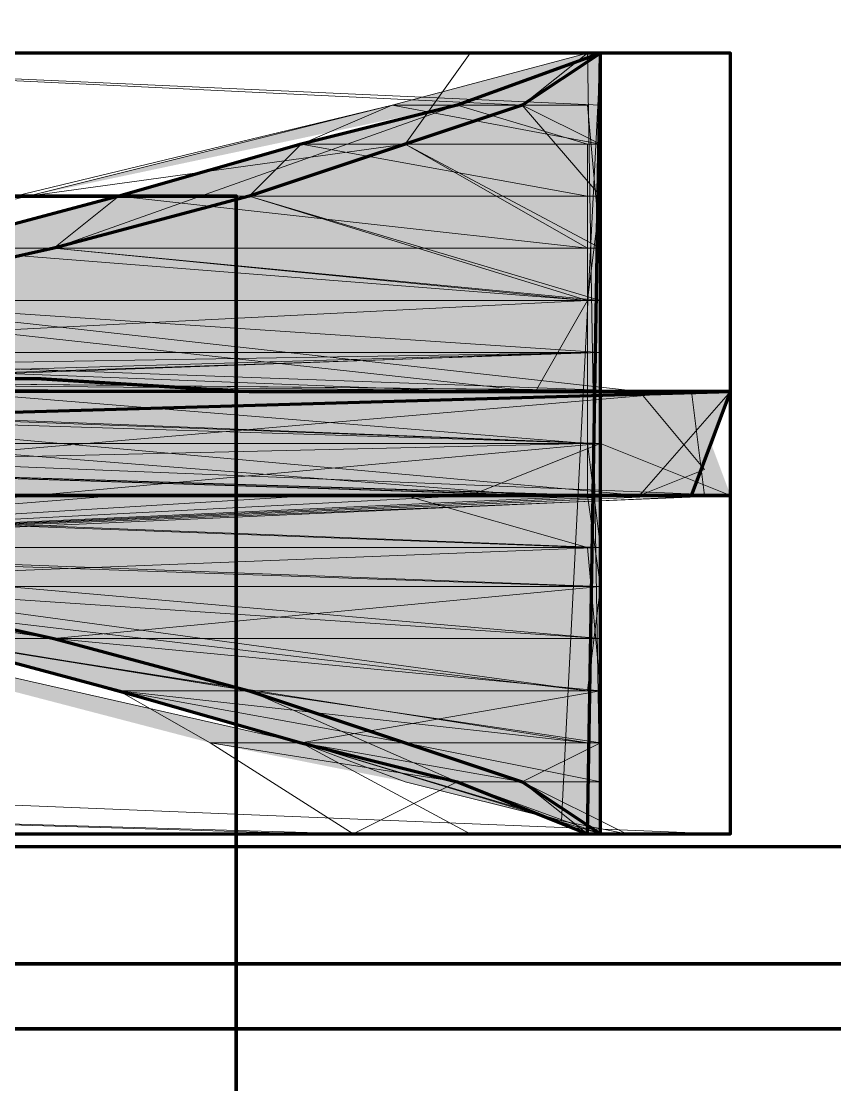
# Model space of a CAD drawing. Extents: x 0 to 1153, y 0 to 816.
# Drawn here: x 639.239 to 639.9, y 393.676 to 394.541 of the extents above; entities that cross this region are included whole.
import ezdxf

# ---------------------------------------------------------------- set-up
doc = ezdxf.new("R2010")
doc.units = 0
doc.header["$MEASUREMENT"] = 0
doc.layers.add('Hatch', color=7, linetype='Continuous')

msp = doc.modelspace()

# ---------------------------------------------------------------- hatches: boundary and pattern name
at = {"layer": 'Hatch', "linetype": 'Continuous', "lineweight": 0}
for points in [[(639.70958, 394.51489), (639.699, 394.51489), (639.54025, 394.47256), (639.64604, 394.47256)], [(639.699, 394.51489), (639.699, 394.47256), (639.59317, 394.47256)], [(639.70958, 394.51489), (639.70958, 394.47256), (639.64604, 394.47256)], [(639.699, 394.51489), (639.70958, 394.51489), (639.70958, 393.87994)], [(639.699, 394.47256), (639.59317, 394.47256), (639.46612, 394.44081), (639.699, 394.44081)], [(639.70958, 394.47256), (639.64604, 394.47256), (639.55079, 394.44081), (639.70958, 394.44081)], [(639.699, 394.44081), (639.46612, 394.44081), (639.318, 394.39848), (639.699, 394.39848)], [(639.70958, 394.44081), (639.55079, 394.44081), (639.42379, 394.39848), (639.70958, 394.39848)], [(639.699, 394.39848), (639.318, 394.39848), (639.15921, 394.35614), (639.699, 394.35614)], [(639.70958, 394.39848), (639.42379, 394.39848), (639.26508, 394.35614), (639.70958, 394.35614)], [(639.699, 394.35614), (639.15921, 394.35614), (638.97929, 394.31381), (639.699, 394.31381)], [(639.26508, 394.35614), (639.15921, 394.35614), (638.97929, 394.31381), (639.08517, 394.31381)], [(639.70958, 394.35614), (639.26508, 394.35614), (639.07454, 394.31381), (639.70958, 394.31381)], [(639.699, 394.31381), (638.97929, 394.31381), (638.78883, 394.27148), (639.699, 394.27148)], [(639.70958, 394.31381), (639.07454, 394.31381), (638.86292, 394.27148), (639.70958, 394.27148)], [(639.699, 394.27148), (638.78883, 394.27148), (638.57717, 394.23977), (639.699, 394.23977)], [(639.70958, 394.27148), (638.86292, 394.27148), (638.6195, 394.23977), (639.70958, 394.23977)], [(639.78362, 394.23977), (638.34433, 394.23977), (636.92617, 394.1551), (638.83117, 394.1551)], [(639.78362, 394.23977), (637.71992, 394.23977), (638.40779, 394.1551), (639.81537, 394.1551)], [(639.70958, 394.23977), (638.6195, 394.23977), (638.34433, 394.19744), (639.70958, 394.19744)], [(639.699, 394.23977), (638.57717, 394.23977), (638.34433, 394.19744), (639.699, 394.19744)], [(639.70958, 394.19744), (638.34433, 394.19744), (638.6195, 394.1551), (639.70958, 394.1551)], [(639.699, 394.19744), (638.34433, 394.19744), (638.57717, 394.1551), (639.699, 394.1551)], [(639.699, 394.1551), (638.57717, 394.1551), (638.78883, 394.11277), (639.699, 394.11277)], [(639.70958, 394.1551), (638.6195, 394.1551), (638.86292, 394.11277), (639.70958, 394.11277)], [(639.699, 394.11277), (638.78883, 394.11277), (638.97929, 394.08098), (639.699, 394.08098)], [(639.70958, 394.11277), (638.86292, 394.11277), (639.07454, 394.08098), (639.70958, 394.08098)], [(639.699, 394.08098), (638.97929, 394.08098), (639.15921, 394.03864), (639.699, 394.03864)], [(639.70958, 394.08098), (639.07454, 394.08098), (639.26508, 394.03864), (639.70958, 394.03864)], [(639.26508, 394.03864), (639.15921, 394.03864), (639.318, 393.99631), (639.42379, 393.99631)], [(639.699, 394.03864), (639.15921, 394.03864), (639.318, 393.99631), (639.699, 393.99631)], [(639.70958, 394.03864), (639.26508, 394.03864), (639.42379, 393.99631), (639.70958, 393.99631)], [(639.699, 393.99631), (639.318, 393.99631), (639.46612, 393.95398), (639.699, 393.95398)], [(639.70958, 393.99631), (639.42379, 393.99631), (639.55079, 393.95398), (639.70958, 393.95398)], [(639.46612, 393.95398), (639.59317, 393.92223), (639.699, 393.87994), (639.699, 393.92223)], [(639.46612, 393.95398), (639.699, 393.95398), (639.699, 393.92223)], [(639.55079, 393.95398), (639.64604, 393.92223), (639.70958, 393.87994), (639.70958, 393.92223)], [(639.55079, 393.95398), (639.70958, 393.95398), (639.70958, 393.92223)]]:
    msp.add_hatch(color=3, dxfattribs=at).paths.add_polyline_path(points, flags=0)
h = msp.add_hatch(color=3, dxfattribs=at)
h.paths.add_polyline_path([(639.70958, 393.87994), (639.699, 393.87994)], flags=0)
h.paths.add_polyline_path([(639.699, 393.87994), (639.699, 394.51489), (639.70958, 393.87994)], is_closed=False, flags=0)
h = msp.add_hatch(color=3, dxfattribs=at)
h.paths.add_polyline_path([(639.59317, 394.47256), (639.54025, 394.47256), (639.24387, 394.39848)], flags=0)
h.paths.add_polyline_path([(639.54025, 394.47256), (639.24387, 394.39848)], flags=0)
h = msp.add_hatch(color=3, dxfattribs=at)
h.paths.add_polyline_path([(639.64604, 394.47256), (639.59317, 394.47256), (639.55079, 394.44081)], flags=0)
h.paths.add_polyline_path([(639.59317, 394.47256), (639.55079, 394.44081), (639.46612, 394.44081)], flags=0)
h.paths.add_polyline_path([(639.55079, 394.44081), (639.46612, 394.44081)], flags=0)
h.paths.add_polyline_path([(639.46612, 394.44081), (639.55079, 394.44081)], flags=0)
h = msp.add_hatch(color=3, dxfattribs=at)
h.paths.add_polyline_path([(639.55079, 394.44081), (639.46612, 394.44081), (639.42379, 394.39848)], flags=0)
h.paths.add_polyline_path([(639.46612, 394.44081), (639.42379, 394.39848), (639.318, 394.39848)], flags=0)
h.paths.add_polyline_path([(639.42379, 394.39848), (639.318, 394.39848)], flags=0)
h.paths.add_polyline_path([(639.318, 394.39848), (639.42379, 394.39848)], flags=0)
h = msp.add_hatch(color=3, dxfattribs=at)
h.paths.add_polyline_path([(639.42379, 394.39848), (639.318, 394.39848), (639.26508, 394.35614)], flags=0)
h.paths.add_polyline_path([(639.318, 394.39848), (639.26508, 394.35614), (639.15921, 394.35614)], flags=0)
h.paths.add_polyline_path([(639.26508, 394.35614), (639.15921, 394.35614)], flags=0)
h.paths.add_polyline_path([(639.15921, 394.35614), (639.26508, 394.35614)], flags=0)
h = msp.add_hatch(color=3, dxfattribs=at)
h.paths.add_polyline_path([(639.23333, 394.25031), (638.29142, 394.25031), (639.40267, 394.23977)], flags=0)
h.paths.add_polyline_path([(638.29142, 394.25031), (639.40267, 394.23977), (638.13267, 394.23977)], flags=0)
h.paths.add_polyline_path([(639.40267, 394.23977), (638.13267, 394.23977)], flags=0)
h.paths.add_polyline_path([(638.13267, 394.23977), (639.40267, 394.23977)], flags=0)
h = msp.add_hatch(color=3, dxfattribs=at)
h.paths.add_polyline_path([(638.79942, 394.23977), (639.81537, 394.23977)], flags=0)
h.paths.add_polyline_path([(639.81537, 394.23977), (639.74133, 394.1551), (638.79942, 394.23977)], is_closed=False, flags=0)
h = msp.add_hatch(color=3, dxfattribs=at)
h.paths.add_polyline_path([(639.74133, 394.23977), (639.81537, 394.23977)], flags=0)
h.paths.add_polyline_path([(639.81537, 394.23977), (639.79425, 394.17623), (639.74133, 394.23977)], is_closed=False, flags=0)
h = msp.add_hatch(color=3, dxfattribs=at)
h.paths.add_polyline_path([(639.79425, 394.17623), (639.81537, 394.1551), (639.78362, 394.1551)], flags=0)
h.paths.add_polyline_path([(639.81537, 394.1551), (639.78362, 394.1551)], flags=0)
h = msp.add_hatch(color=3, dxfattribs=at)
h.paths.add_polyline_path([(639.46612, 393.95398), (638.90525, 394.08098)], flags=0)
h.paths.add_polyline_path([(638.90525, 394.08098), (639.46612, 393.95398), (639.39208, 393.95398)], flags=0)
h = msp.add_hatch(color=3, dxfattribs=at)
h.paths.add_polyline_path([(639.07454, 394.08098), (638.98987, 394.08098), (639.26508, 394.03864)], flags=0)
h.paths.add_polyline_path([(638.98987, 394.08098), (639.26508, 394.03864), (639.15921, 394.03864)], flags=0)
h.paths.add_polyline_path([(639.26508, 394.03864), (639.15921, 394.03864)], flags=0)
h.paths.add_polyline_path([(639.15921, 394.03864), (639.26508, 394.03864)], flags=0)
h = msp.add_hatch(color=3, dxfattribs=at)
h.paths.add_polyline_path([(639.42379, 393.99631), (639.318, 393.99631), (639.55079, 393.95398)], flags=0)
h.paths.add_polyline_path([(639.318, 393.99631), (639.55079, 393.95398), (639.46612, 393.95398)], flags=0)
h.paths.add_polyline_path([(639.55079, 393.95398), (639.46612, 393.95398)], flags=0)
h.paths.add_polyline_path([(639.46612, 393.95398), (639.55079, 393.95398)], flags=0)
h.paths.add_polyline_path([(639.55079, 393.95398), (639.46612, 393.95398)], flags=0)
h.paths.add_polyline_path([(639.46612, 393.95398), (639.55079, 393.95398)], is_closed=False, flags=0)
h = msp.add_hatch(color=3, dxfattribs=at)
h.paths.add_polyline_path([(639.46612, 393.95398), (639.39208, 393.95398), (639.59317, 393.92223)], flags=0)
h.paths.add_polyline_path([(639.39208, 393.95398), (639.59317, 393.92223), (639.55079, 393.92223)], flags=0)
h.paths.add_polyline_path([(639.59317, 393.92223), (639.55079, 393.92223), (639.67783, 393.89052)], flags=0)
h = msp.add_hatch(color=3, dxfattribs=at)
h.paths.add_polyline_path([(639.55079, 393.95398), (639.46612, 393.95398), (639.64604, 393.92223)], flags=0)
h.paths.add_polyline_path([(639.46612, 393.95398), (639.64604, 393.92223)], flags=0)
h = msp.add_hatch(color=3, dxfattribs=at)
h.paths.add_polyline_path([(639.67783, 393.89052), (639.70958, 393.87994), (639.699, 393.87994)], flags=0)
h.paths.add_polyline_path([(639.70958, 393.87994), (639.699, 393.87994)], flags=0)

# ---------------------------------------------------------------- linework, layer by layer
at = {"layer": 'Hatch', "color": 3, "linetype": 'Continuous', "lineweight": 211}
msp.add_line((639.699, 393.87994), (639.70958, 393.87994), dxfattribs=at)
for points in [[(642.32367, 393.72114), (642.32367, 393.77406), (642.32367, 393.72114), (637.4765, 393.72114), (642.32367, 393.72114), (637.4765, 393.72114), (642.32367, 393.72114), (642.32367, 393.77406), (637.4765, 393.77406), (642.32367, 393.77406), (637.4765, 393.77406), (642.32367, 393.77406), (642.32367, 395.38277), (642.32367, 395.27689), (642.32367, 395.38277), (642.32367, 393.77406)], [(637.4765, 393.77406), (637.4765, 395.38277), (642.32367, 395.38277), (637.4765, 395.38277), (637.4765, 395.27689), (642.32367, 395.27689), (637.4765, 395.27689), (637.4765, 395.38277), (642.32367, 395.38277), (637.4765, 395.38277), (637.4765, 393.77406), (642.32367, 393.77406), (637.4765, 393.77406), (637.4765, 393.72114), (637.4765, 393.77406), (637.4765, 393.72114)], [(637.58233, 393.77406), (637.58233, 395.38277), (642.22842, 395.38277), (637.58233, 395.38277), (637.58233, 393.77406), (642.22842, 393.77406), (637.58233, 393.77406)], [(639.41325, 394.39848), (639.41325, 392.77927), (637.80458, 392.77927), (637.80458, 394.39848), (639.41325, 394.39848), (637.80458, 394.39848), (637.80458, 392.77927), (639.41325, 392.77927)], [(642.22842, 393.86931), (637.58233, 393.86931), (637.58233, 393.77406), (642.22842, 393.77406), (642.22842, 393.86931), (637.58233, 393.86931), (637.58233, 393.77406), (642.22842, 393.77406)]]:
    msp.add_lwpolyline(points, close=True, dxfattribs=at)
for points in [[(638.89462, 394.51489), (638.64067, 394.51489), (638.64067, 394.23977), (638.64067, 394.1551), (638.64067, 393.87994), (638.89462, 393.87994), (638.89462, 394.1551), (638.89462, 394.23977), (638.89462, 394.51489), (638.76762, 394.51489), (637.71992, 394.51489), (637.71992, 394.23977), (637.71992, 394.1551), (637.71992, 393.87994), (639.81537, 393.87994), (639.81537, 394.1551), (639.81537, 394.23977), (639.81537, 394.51489), (637.71992, 394.51489)], [(638.57717, 394.14452), (638.78883, 394.11277), (638.97929, 394.08098), (639.15921, 394.03864), (639.318, 393.99631), (639.46612, 393.95398), (639.59317, 393.92223), (639.699, 393.87994), (639.70958, 394.51489), (639.64604, 394.47256), (639.55079, 394.44081), (639.42379, 394.39848), (639.26508, 394.35614), (639.07454, 394.31381), (638.86292, 394.27148), (638.64067, 394.23977), (638.89462, 394.23977), (638.76762, 394.23977), (638.6195, 394.23977), (638.34433, 394.19744), (639.81537, 394.23977), (637.71992, 394.23977)], [(638.57717, 394.14452), (638.86292, 394.11277), (639.07454, 394.08098), (639.26508, 394.03864), (639.42379, 393.99631), (639.55079, 393.95398), (639.64604, 393.92223), (639.70958, 393.87994), (639.70958, 394.51489), (639.59317, 394.47256), (639.46612, 394.44081), (639.318, 394.39848), (639.15921, 394.35614), (638.97929, 394.31381), (638.78883, 394.27148), (638.57717, 394.23977)], [(639.81537, 394.51489), (638.76762, 394.51489), (638.64067, 394.51489)], [(638.43958, 394.23977), (637.71992, 394.23977), (638.10087, 394.23977), (638.27025, 394.25031), (639.25446, 394.25031), (639.42379, 394.23977), (639.81537, 394.23977)], [(638.57717, 394.14452), (638.79942, 394.1551), (639.78362, 394.1551), (639.81537, 394.23977), (639.14867, 394.23977), (638.95817, 394.25031), (638.76762, 394.25031), (638.56658, 394.25031)], [(638.43958, 394.1551), (637.71992, 394.1551), (639.81537, 394.1551), (637.71992, 394.1551), (638.76762, 394.1551), (638.64067, 394.1551), (638.89462, 394.1551), (638.76762, 394.1551), (638.89462, 394.1551), (638.64067, 394.1551), (638.76762, 394.1551), (639.81537, 394.1551)], [(637.71992, 393.87994), (638.76762, 393.87994), (639.81537, 393.87994)]]:
    msp.add_lwpolyline(points, dxfattribs=at)
at = {"layer": 'Hatch', "color": 3, "linetype": 'Continuous', "lineweight": 0}
for points in [[(637.7305, 394.51489), (638.76762, 394.51489), (639.64604, 394.47256), (639.59317, 394.47256), (639.54025, 394.47256), (639.59317, 394.47256), (639.54025, 394.47256), (639.59317, 394.47256), (639.64604, 394.47256), (639.59317, 394.47256), (639.64604, 394.47256), (639.59317, 394.47256), (639.54025, 394.47256), (639.699, 394.51489), (639.64604, 394.47256), (639.59317, 394.47256), (639.26508, 394.35614), (639.07454, 394.31381), (638.86292, 394.27148), (638.57717, 394.23977)], [(638.76762, 394.51489), (639.70958, 394.47256), (639.70958, 394.39848), (639.699, 394.31381), (639.65667, 394.23977), (637.88925, 394.23977)], [(637.9845, 394.1551), (639.55079, 394.1551), (639.699, 394.11277), (639.70958, 393.99631), (639.46612, 393.95398), (639.70958, 393.87994), (639.70958, 394.51489), (639.64604, 394.47256), (639.70958, 394.39848), (639.42379, 394.39848), (639.699, 394.31381), (638.97929, 394.31381), (638.78883, 394.26089), (638.72529, 394.26089), (639.23333, 394.39848), (638.69358, 394.25031), (638.57717, 394.23977)], [(638.97929, 394.31381), (638.86292, 394.27148), (638.78883, 394.26089), (638.72529, 394.26089), (638.66183, 394.25031), (639.05342, 394.25031), (638.47133, 394.25031), (639.23333, 394.25031), (638.29142, 394.25031), (639.40267, 394.23977), (638.13267, 394.23977), (639.54025, 394.23977), (637.9845, 394.23977), (639.699, 394.23977), (638.57717, 394.23977), (638.65125, 394.25031), (638.72529, 394.26089), (639.23333, 394.39848), (639.54025, 394.47256), (639.64604, 394.47256), (639.699, 394.51489)], [(639.14867, 394.51489), (639.318, 394.51489), (638.76762, 394.51489), (639.318, 394.51489), (639.47675, 394.51489), (638.76762, 394.51489)], [(639.07454, 394.31381), (639.26508, 394.35614), (639.42379, 394.39848), (639.55079, 394.44081), (639.60371, 394.51489), (639.47675, 394.51489), (638.76762, 394.51489), (639.64604, 394.47256), (639.699, 394.51489), (639.70958, 393.87994), (639.699, 394.51489), (639.60371, 394.51489), (638.76762, 394.51489), (639.77304, 394.51489), (639.70958, 394.51489), (638.76762, 394.51489), (639.70958, 394.51489), (638.76762, 394.51489), (639.77304, 394.51489), (638.76762, 394.51489), (639.77304, 394.51489), (638.76762, 394.51489), (639.77304, 394.51489), (638.76762, 394.51489), (639.77304, 394.51489), (638.76762, 394.51489), (639.77304, 394.51489), (638.76762, 394.51489), (639.77304, 394.51489), (638.76762, 394.51489), (639.77304, 394.51489), (638.76762, 394.51489), (639.77304, 394.51489), (638.76762, 394.51489), (639.77304, 394.51489), (638.76762, 394.51489), (639.70958, 394.51489), (638.76762, 394.51489), (639.70958, 394.51489), (638.76762, 394.51489), (639.60371, 394.51489), (638.76762, 394.51489), (639.60371, 394.51489), (638.76762, 394.51489), (639.60371, 394.51489), (638.76762, 394.51489), (639.47675, 394.51489), (638.76762, 394.51489), (639.47675, 394.51489), (638.76762, 394.51489), (639.47675, 394.51489), (638.76762, 394.51489), (639.318, 394.51489), (638.76762, 394.51489), (639.318, 394.51489), (638.76762, 394.51489), (639.318, 394.51489), (638.76762, 394.51489)], [(639.07454, 394.08098), (639.70958, 394.08098), (639.699, 394.1551), (639.699, 394.23977), (639.699, 394.35614), (639.699, 394.44081), (639.699, 394.35614), (639.55079, 394.44081), (639.46612, 394.44081), (639.55079, 394.44081), (639.46612, 394.44081), (639.55079, 394.44081), (639.46612, 394.44081), (639.55079, 394.44081), (639.24387, 394.39848), (639.54025, 394.47256), (639.70958, 394.44081), (639.70958, 394.51489), (638.76762, 394.51489), (639.77304, 394.51489)], [(638.90525, 394.08098), (639.46612, 393.95398), (639.55079, 393.95398), (639.46612, 393.95398), (639.55079, 393.95398), (639.46612, 393.95398), (639.55079, 393.95398), (639.46612, 393.95398), (639.55079, 393.95398), (639.46612, 393.95398), (639.67783, 393.89052), (639.70958, 394.51489), (638.76762, 394.51489), (639.64604, 394.47256), (639.70958, 394.39848), (639.42379, 394.39848), (639.70958, 394.31381), (639.07454, 394.31381)], [(638.76762, 394.51489), (639.318, 394.51489), (638.76762, 394.51489), (639.47675, 394.51489), (638.76762, 394.51489)], [(639.07454, 394.31381), (639.74133, 394.23977), (637.78342, 394.23977), (639.79425, 394.23977), (639.47675, 394.23977), (638.76762, 394.23977), (639.60371, 394.23977), (638.76762, 394.23977), (639.70958, 394.27148), (639.07454, 394.31381), (639.70958, 394.31381), (639.26508, 394.35614), (639.699, 394.35614), (639.318, 394.39848), (639.699, 394.39848), (639.318, 394.39848), (639.699, 394.39848), (639.46612, 394.44081), (639.699, 394.44081), (639.46612, 394.44081), (639.699, 394.44081), (639.59317, 394.47256), (639.699, 394.47256), (639.59317, 394.47256), (639.699, 394.47256), (639.64604, 394.47256), (639.70958, 394.44081), (639.55079, 394.44081), (639.70958, 394.35614), (639.26508, 394.35614), (639.699, 394.31381), (638.97929, 394.31381), (639.65667, 394.23977), (637.86808, 394.23977), (639.77304, 394.23977), (638.76762, 394.23977)], [(639.15921, 394.35614), (639.318, 394.39848), (639.46612, 394.44081), (639.59317, 394.47256), (639.699, 394.47256), (639.70958, 394.35614), (639.70958, 394.23977), (639.60371, 394.23977), (638.76762, 394.23977), (639.70958, 394.23977), (638.76762, 394.23977), (639.70958, 394.23977), (639.77304, 394.23977), (638.76762, 394.23977), (639.77304, 394.23977), (638.76762, 394.23977), (639.81537, 394.23977), (638.76762, 394.23977), (639.81537, 394.23977), (638.76762, 394.23977), (639.81537, 394.23977), (638.76762, 394.23977), (639.81537, 394.23977), (638.76762, 394.23977), (639.81537, 394.23977), (638.76762, 394.23977), (639.77304, 394.23977), (638.76762, 394.23977), (639.77304, 394.23977), (638.76762, 394.23977), (639.70958, 394.23977), (638.76762, 394.23977), (639.70958, 394.23977), (638.76762, 394.23977), (639.60371, 394.23977), (638.76762, 394.23977), (639.60371, 394.23977), (638.76762, 394.23977), (639.60371, 394.23977), (638.76762, 394.23977), (639.47675, 394.23977), (638.76762, 394.23977), (639.47675, 394.23977), (638.76762, 394.23977), (639.47675, 394.23977), (638.76762, 394.23977), (639.318, 394.23977), (638.76762, 394.23977), (639.318, 394.23977), (638.76762, 394.23977), (639.318, 394.23977), (638.76762, 394.25031)], [(639.54025, 394.47256), (639.46612, 394.44081), (639.54025, 394.47256), (639.54025, 394.47256), (639.64604, 394.47256)], [(639.15921, 394.35614), (639.26508, 394.35614), (639.15921, 394.35614), (639.26508, 394.35614), (639.15921, 394.35614), (639.318, 394.39848), (639.42379, 394.39848), (639.318, 394.39848), (639.42379, 394.39848), (639.318, 394.39848), (639.42379, 394.39848), (639.24387, 394.39848), (638.65125, 394.26089)], [(638.86292, 394.27148), (639.699, 394.31381), (639.15921, 394.35614)], [(638.86292, 394.27148), (639.699, 394.31381), (639.15921, 394.35614), (639.699, 394.35614), (639.15921, 394.35614)], [(638.97929, 394.31381), (639.65667, 394.23977), (637.86808, 394.23977), (639.78362, 394.23977), (637.71992, 394.23977), (639.79425, 394.23977), (637.7305, 394.23977), (639.79425, 394.23977), (637.7305, 394.23977), (639.80483, 394.23977), (637.78342, 394.23977), (639.79425, 394.23977), (639.318, 394.23977), (638.78883, 394.23977)], [(638.86292, 394.27148), (639.74133, 394.23977), (639.80483, 394.23977), (637.71992, 394.23977), (639.79425, 394.23977), (638.95817, 394.23977)], [(639.07454, 394.08098), (639.26508, 394.03864), (639.42379, 393.99631), (639.55079, 393.95398), (639.70958, 393.95398), (639.70958, 394.03864), (639.70958, 394.11277), (639.70958, 394.19744), (639.70958, 394.27148), (637.78342, 394.23977), (639.79425, 394.23977), (639.14867, 394.23977)], [(638.78883, 394.27148), (639.699, 394.27148), (638.78883, 394.27148), (639.699, 394.19744), (638.36546, 394.19744)], [(638.6195, 394.23977), (639.699, 394.27148), (638.82058, 394.23977)], [(639.14867, 394.23977), (639.318, 394.23977), (638.76762, 394.23977), (639.318, 394.23977), (639.47675, 394.23977), (638.76762, 394.23977), (639.47675, 394.23977), (639.60371, 394.23977), (638.78883, 394.27148)], [(638.86292, 394.27148), (639.74133, 394.23977), (639.79425, 394.23977), (639.14867, 394.23977)], [(637.7305, 394.23977), (639.77304, 394.23977), (639.70958, 394.23977), (639.60371, 394.23977), (637.93154, 394.23977), (638.06917, 394.23977), (639.47675, 394.23977), (639.318, 394.23977), (638.21733, 394.23977), (639.15921, 394.23977), (638.39725, 394.23977), (638.95817, 394.25031), (638.56658, 394.25031), (638.36546, 394.23977), (638.21733, 394.23977), (639.14867, 394.23977), (639.318, 394.23977), (638.18554, 394.23977), (638.06917, 394.23977), (639.50846, 394.23977), (639.60371, 394.23977), (637.88925, 394.23977)], [(637.82575, 394.23977), (639.73071, 394.23977), (637.76225, 394.23977), (639.80483, 394.23977), (638.76762, 394.25031), (638.58771, 394.25031), (638.96875, 394.25031), (639.15921, 394.23977), (638.34433, 394.25031)], [(638.56658, 394.25031), (639.699, 394.23977), (637.82575, 394.23977), (639.73071, 394.23977), (637.79396, 394.23977)], [(638.29142, 394.25031), (639.40267, 394.23977), (638.13267, 394.23977), (639.54025, 394.23977), (637.99508, 394.23977), (639.55079, 394.23977), (637.99508, 394.23977), (639.55079, 394.23977), (637.9845, 394.23977), (639.6355, 394.23977), (637.87862, 394.23977), (639.6355, 394.23977), (637.86808, 394.23977), (639.6355, 394.23977), (639.80483, 394.23977), (639.6355, 394.23977)], [(639.23333, 394.25031), (639.40267, 394.23977), (639.54025, 394.23977), (638.02683, 394.23977)], [(638.76762, 394.25031), (639.81537, 394.23977), (639.74133, 394.23977), (639.79425, 394.17623), (639.74133, 394.1551), (638.79942, 394.23977)], [(638.82058, 394.1551), (639.81537, 394.1551), (637.77283, 394.1551), (639.80483, 394.1551), (637.77283, 394.1551), (639.79425, 394.1551), (637.77283, 394.1551), (639.79425, 394.1551), (637.80458, 394.1551), (639.79425, 394.1551), (639.78362, 394.23977), (637.7305, 394.23977), (639.79425, 394.23977), (637.71992, 394.23977), (639.79425, 394.23977), (637.7305, 394.23977), (639.79425, 394.23977), (637.71992, 394.23977), (639.78362, 394.23977), (639.6355, 394.23977), (637.86808, 394.23977), (639.6355, 394.23977), (639.74133, 394.23977), (639.80483, 394.23977), (639.74133, 394.23977), (638.71471, 394.23977)], [(638.18554, 394.23977), (639.50846, 394.23977), (639.79425, 394.23977), (639.50846, 394.23977), (639.33912, 394.23977), (639.77304, 394.23977), (637.71992, 394.23977)], [(639.33912, 394.23977), (639.81537, 394.23977), (639.81537, 394.1551), (637.71992, 394.23977), (639.81537, 394.1551), (639.60371, 394.1551), (639.74133, 394.1551), (639.81537, 394.23977), (639.14867, 394.23977)], [(637.7305, 394.23977), (639.80483, 394.23977), (638.7465, 394.23977)], [(637.7305, 394.23977), (639.80483, 394.23977), (637.7305, 394.23977), (639.80483, 394.23977), (637.76225, 394.23977), (639.79425, 394.23977), (639.73071, 394.23977), (637.82575, 394.23977)], [(638.76762, 394.23977), (639.80483, 394.23977), (637.7305, 394.23977)], [(638.76762, 394.23977), (639.70958, 394.23977), (637.82575, 394.23977), (639.70958, 394.23977), (637.79396, 394.23977), (639.70958, 394.23977), (637.79396, 394.23977), (639.73071, 394.23977), (637.76225, 394.23977), (639.77304, 394.23977), (637.76225, 394.23977), (639.77304, 394.23977), (637.7305, 394.23977), (639.79425, 394.23977), (637.7305, 394.23977), (639.79425, 394.23977), (637.7305, 394.23977), (639.79425, 394.23977), (637.7305, 394.23977), (639.73071, 394.23977), (637.82575, 394.23977), (639.6355, 394.23977), (637.93154, 394.23977), (639.47675, 394.23977), (638.06917, 394.23977), (639.34975, 394.23977), (638.21733, 394.23977)], [(637.7305, 394.23977), (639.80483, 394.23977), (639.75192, 394.23977), (637.78342, 394.23977), (639.75192, 394.23977), (637.81517, 394.23977)], [(638.48192, 394.23977), (638.71471, 394.23977), (637.7305, 394.23977), (639.77304, 394.23977), (638.34433, 394.23977)], [(637.7305, 394.23977), (639.79425, 394.23977), (637.79396, 394.23977), (639.70958, 394.23977), (637.88925, 394.23977), (639.60371, 394.23977), (638.02683, 394.23977), (639.47675, 394.23977), (638.18554, 394.23977), (639.318, 394.23977), (638.36546, 394.23977)], [(637.7305, 394.23977), (639.79425, 394.23977), (637.79396, 394.23977), (639.70958, 394.23977), (637.88925, 394.23977), (639.60371, 394.23977), (637.93154, 394.23977), (639.6355, 394.23977), (637.88925, 394.23977)], [(638.76762, 394.23977), (639.80483, 394.23977), (637.7305, 394.23977)], [(638.78883, 394.23977), (639.80483, 394.23977), (637.7305, 394.23977), (639.80483, 394.23977), (638.76762, 394.23977)], [(637.77283, 394.23977), (639.73071, 394.23977), (639.81537, 394.23977), (638.34433, 394.23977)], [(637.78342, 394.23977), (639.79425, 394.23977), (638.95817, 394.23977), (638.76762, 394.23977), (638.95817, 394.23977), (638.76762, 394.23977), (638.6195, 394.23977), (638.34433, 394.19744)], [(637.82575, 394.23977), (639.6355, 394.23977), (637.93154, 394.23977), (639.50846, 394.23977), (638.06917, 394.23977), (639.34975, 394.23977), (638.18554, 394.23977)], [(638.6195, 394.1551), (639.70958, 394.1551), (638.34433, 394.19744), (639.70958, 394.19744), (638.34433, 394.19744), (639.65667, 394.1551), (637.9845, 394.1551), (639.55079, 394.1551), (637.99508, 394.1551), (639.55079, 394.1551), (637.99508, 394.1551), (639.54025, 394.1551), (638.13267, 394.1551), (639.40267, 394.1551), (639.47675, 394.1551), (639.318, 394.1551), (638.78883, 394.11277), (639.47675, 394.1551), (638.78883, 394.11277), (639.47675, 394.1551), (639.60371, 394.1551), (638.78883, 394.11277), (639.60371, 394.1551), (639.70958, 394.19744), (638.57717, 394.23977), (639.65667, 394.1551), (637.86808, 394.1551), (639.77304, 394.1551), (639.70958, 394.1551), (638.78883, 394.11277), (639.70958, 394.1551), (638.78883, 394.11277), (639.77304, 394.1551), (638.78883, 394.11277), (639.81537, 394.1551), (638.78883, 394.11277), (639.81537, 394.1551), (638.78883, 394.11277), (639.81537, 394.1551), (638.78883, 394.11277), (639.81537, 394.1551), (638.78883, 394.11277), (639.77304, 394.1551), (638.78883, 394.11277), (639.77304, 394.1551), (638.78883, 394.11277), (639.77304, 394.1551), (638.78883, 394.11277), (639.77304, 394.1551), (638.78883, 394.11277), (639.70958, 394.1551), (638.78883, 394.11277), (639.60371, 394.1551), (638.78883, 394.11277), (639.60371, 394.1551), (638.78883, 394.11277), (639.60371, 394.1551), (638.78883, 394.11277), (639.47675, 394.1551), (638.78883, 394.11277), (639.47675, 394.1551), (638.78883, 394.11277), (639.318, 394.1551), (638.78883, 394.11277), (639.318, 394.1551), (638.78883, 394.11277), (639.318, 394.1551), (638.78883, 394.11277)], [(637.93154, 394.23977), (639.60371, 394.23977), (637.93154, 394.23977), (639.60371, 394.23977), (637.88925, 394.23977), (639.6355, 394.23977), (637.88925, 394.23977)], [(638.76762, 394.23977), (639.70958, 394.23977), (638.57717, 394.23977), (639.65667, 394.1551), (637.88925, 394.1551)], [(637.99508, 394.23977), (639.55079, 394.23977), (639.66725, 394.23977), (639.78362, 394.23977), (638.43958, 394.23977)], [(639.50846, 394.23977), (639.78362, 394.23977), (638.52425, 394.23977), (638.35492, 394.19744), (638.00567, 394.1551), (638.40779, 394.1551), (638.29142, 394.1551), (638.23846, 394.14452)], [(638.06917, 394.23977), (639.47675, 394.23977), (638.06917, 394.23977), (639.47675, 394.23977), (638.02683, 394.23977), (639.50846, 394.23977), (638.02683, 394.23977)], [(638.71471, 394.23977), (639.79425, 394.23977), (639.50846, 394.23977), (639.6355, 394.23977), (639.80483, 394.23977), (639.6355, 394.23977), (638.02683, 394.23977)], [(638.76762, 394.23977), (639.50846, 394.23977), (638.02683, 394.23977), (639.50846, 394.23977), (638.06917, 394.23977), (639.47675, 394.23977), (638.02683, 394.23977)], [(638.13267, 394.23977), (639.40267, 394.23977), (638.13267, 394.23977), (639.40267, 394.23977), (638.175, 394.23977)], [(638.21733, 394.23977), (639.318, 394.23977), (638.21733, 394.23977), (639.318, 394.23977), (638.18554, 394.23977), (639.34975, 394.23977), (638.18554, 394.23977)], [(638.76762, 394.23977), (639.34975, 394.23977), (638.18554, 394.23977), (639.34975, 394.23977), (638.21733, 394.23977), (639.318, 394.23977), (638.18554, 394.23977)], [(638.34433, 394.23977), (639.78362, 394.23977), (638.71471, 394.23977)], [(638.34433, 394.23977), (639.78362, 394.23977), (638.34433, 394.23977)], [(639.81537, 394.23977), (638.34433, 394.23977), (638.83117, 394.1551), (638.34433, 394.23977)], [(638.36546, 394.23977), (639.33912, 394.23977), (639.14867, 394.23977), (639.79425, 394.23977), (639.33912, 394.23977), (639.81537, 394.23977), (638.76762, 394.23977)], [(638.36546, 394.23977), (639.70958, 394.19744), (639.81537, 394.1551), (639.74133, 394.1551), (639.81537, 394.1551), (639.74133, 394.1551), (638.76762, 394.1551)], [(638.78883, 394.11277), (639.70958, 394.19744), (638.64067, 394.23977)], [(638.71471, 394.23977), (639.78362, 394.23977), (638.71471, 394.23977)], [(638.78883, 394.23977), (639.81537, 394.23977), (638.84175, 394.23977), (639.81537, 394.23977), (638.85229, 394.23977), (639.81537, 394.23977), (638.85229, 394.23977), (639.81537, 394.23977), (638.86292, 394.23977), (639.81537, 394.23977), (638.86292, 394.23977), (639.81537, 394.23977), (638.8735, 394.23977), (639.81537, 394.23977), (638.88408, 394.23977), (639.81537, 394.23977), (638.88408, 394.23977), (639.81537, 394.23977), (638.89462, 394.23977), (639.81537, 394.23977), (638.88408, 394.23977), (639.81537, 394.23977), (638.89462, 394.23977), (639.81537, 394.23977), (638.89462, 394.23977), (639.81537, 394.23977), (638.89462, 394.23977), (639.81537, 394.23977), (638.89462, 394.23977), (639.81537, 394.23977), (638.89462, 394.23977), (639.81537, 394.23977), (638.88408, 394.23977), (639.81537, 394.23977), (638.88408, 394.23977), (639.81537, 394.23977), (638.8735, 394.23977), (639.81537, 394.23977), (638.8735, 394.23977), (639.81537, 394.23977), (638.8735, 394.23977), (639.81537, 394.23977), (638.86292, 394.23977), (639.81537, 394.23977), (638.86292, 394.23977), (639.81537, 394.23977), (638.85229, 394.23977), (639.81537, 394.23977), (638.85229, 394.23977), (639.81537, 394.23977), (638.85229, 394.23977), (639.81537, 394.23977), (638.84175, 394.23977), (639.81537, 394.23977), (638.84175, 394.23977), (639.81537, 394.23977), (638.82058, 394.23977), (639.80483, 394.23977), (638.82058, 394.23977), (639.80483, 394.23977), (638.78883, 394.23977), (639.80483, 394.23977), (638.78883, 394.23977), (639.80483, 394.23977), (638.7465, 394.23977)], [(638.76762, 394.23977), (639.80483, 394.23977), (638.82058, 394.23977), (639.80483, 394.23977), (638.84175, 394.23977)], [(638.76762, 394.23977), (639.80483, 394.23977), (638.76762, 394.23977), (639.80483, 394.23977), (638.76762, 394.23977)], [(638.76762, 394.23977), (639.80483, 394.23977), (638.82058, 394.23977), (639.81537, 394.23977), (638.89462, 394.23977), (639.81537, 394.23977), (638.88408, 394.23977), (639.81537, 394.23977), (638.8735, 394.23977), (639.81537, 394.23977), (638.86292, 394.23977), (639.81537, 394.23977), (638.84175, 394.23977), (639.80483, 394.23977), (638.82058, 394.23977)], [(639.14867, 394.23977), (639.78362, 394.23977), (638.79942, 394.1551)], [(638.93696, 394.23977), (639.79425, 394.23977), (638.93696, 394.23977)], [(637.77283, 394.1551), (639.75192, 394.1551), (637.86808, 394.1551), (639.66725, 394.1551), (638.34433, 394.19744), (639.699, 394.1551), (638.57717, 394.1551)], [(637.87862, 394.1551), (639.699, 394.19744), (639.70958, 394.11277), (638.90525, 394.08098), (639.42379, 393.99631), (639.318, 393.99631), (639.46612, 393.95398), (639.70958, 393.87994), (639.59317, 393.92223), (639.46612, 393.95398), (638.90525, 394.08098)], [(639.07454, 394.08098), (639.70958, 394.08098), (639.699, 393.99631), (639.07454, 394.08098), (639.70958, 394.03864), (638.86292, 394.11277), (639.80483, 394.1551), (637.7305, 394.1551)], [(637.78342, 394.1551), (639.75192, 394.1551), (637.78342, 394.1551), (639.75192, 394.1551), (637.78342, 394.1551), (639.75192, 394.1551), (639.80483, 394.1551), (637.7305, 394.1551), (639.80483, 394.1551), (637.7305, 394.1551), (639.80483, 394.1551), (637.7305, 394.1551), (639.80483, 394.1551), (637.7305, 394.1551), (639.80483, 394.1551), (638.76762, 394.1551), (639.80483, 394.1551), (638.76762, 394.1551), (639.80483, 394.1551), (638.76762, 394.1551)], [(638.89462, 394.1551), (639.80483, 394.1551), (637.78342, 394.1551), (639.80483, 394.1551), (637.7305, 394.1551)], [(638.57717, 394.1551), (638.86292, 394.11277), (639.07454, 394.08098), (639.26508, 394.03864), (639.42379, 393.99631), (639.59317, 393.92223), (639.70958, 393.92223), (639.55079, 393.95398), (639.64604, 393.92223), (639.73071, 393.87994), (637.76225, 393.87994), (639.80483, 393.87994), (638.76762, 393.87994), (638.58771, 393.87994), (638.96875, 393.87994), (639.14867, 393.87994), (638.36546, 393.87994)], [(637.80458, 394.1551), (639.74133, 394.1551), (637.77283, 394.1551)], [(637.78342, 394.1551), (639.74133, 394.1551), (639.66725, 394.1551), (637.86808, 394.1551)], [(639.60371, 394.1551), (638.76762, 394.1551), (639.70958, 394.1551), (638.76762, 394.1551), (639.81537, 394.1551), (638.76762, 394.1551), (637.79396, 394.1551)], [(637.82575, 393.87994), (639.73071, 393.87994), (639.80483, 393.87994), (638.76762, 393.92223), (638.78883, 394.11277), (638.36546, 394.1551), (638.78883, 394.11277), (638.36546, 394.1551), (638.78883, 394.11277), (639.74133, 394.1551), (637.81517, 394.1551)], [(637.86808, 394.1551), (639.66725, 394.1551), (637.87862, 394.1551), (639.65667, 394.1551), (638.00567, 394.1551)], [(637.91042, 394.1551), (639.6355, 394.1551), (638.00567, 394.1551), (639.54025, 394.1551), (639.81537, 394.1551), (639.40267, 394.1551), (639.81537, 394.1551), (639.40267, 394.1551), (639.81537, 394.1551), (639.23333, 394.1551), (639.81537, 394.1551), (639.23333, 394.1551), (639.81537, 394.1551), (639.74133, 394.1551), (637.91042, 394.1551), (639.74133, 394.1551), (637.91042, 394.1551), (639.65667, 394.1551), (637.99508, 394.1551), (639.54025, 394.1551), (639.05342, 394.1551), (639.81537, 394.1551), (639.05342, 394.1551), (639.81537, 394.1551), (639.05342, 394.1551), (639.81537, 394.1551), (638.86292, 394.1551), (639.81537, 394.1551), (638.86292, 394.1551), (639.81537, 394.1551), (639.40267, 394.1551), (638.13267, 394.1551), (639.40267, 394.1551), (638.175, 394.1551)], [(638.13267, 394.1551), (639.40267, 394.1551), (639.54025, 394.1551), (637.9845, 394.1551)], [(638.00567, 394.1551), (639.6355, 394.1551), (639.23333, 394.1551), (639.54025, 394.1551), (639.81537, 394.1551), (639.54025, 394.1551), (639.81537, 394.1551), (639.50846, 394.1551), (638.09033, 394.1551), (639.50846, 394.1551), (638.09033, 394.1551), (639.33912, 394.1551), (638.175, 394.1551)], [(638.29142, 394.1551), (639.40267, 394.1551), (638.13267, 394.1551), (639.54025, 394.1551), (638.02683, 394.1551)], [(639.40267, 394.1551), (639.59317, 394.1551), (638.76762, 394.1551), (638.02683, 394.1551)], [(638.58771, 394.1551), (638.78883, 394.11277), (638.98987, 394.08098), (639.15921, 394.03864), (639.318, 393.99631), (639.39208, 393.95398), (639.50846, 393.87994), (638.06917, 393.87994), (639.318, 393.87994), (638.21733, 393.87994), (639.14867, 393.87994), (638.39725, 393.87994), (638.95817, 393.87994), (638.56658, 393.87994)], [(638.09033, 394.1551), (639.33912, 394.1551), (638.175, 394.1551), (639.14867, 394.1551), (638.28079, 394.1551)], [(638.302, 394.1551), (639.23333, 394.1551), (638.29142, 394.1551), (639.23333, 394.1551), (639.40267, 394.1551), (638.13267, 394.1551)], [(638.94758, 394.1551), (639.33912, 394.1551), (638.13267, 394.1551)], [(638.29142, 394.1551), (639.40267, 394.1551), (639.59317, 394.1551), (639.74133, 394.1551), (639.60371, 394.1551), (639.74133, 394.1551), (639.60371, 394.1551), (639.81537, 394.1551), (639.59317, 394.1551), (639.74133, 394.1551), (639.81537, 394.1551), (639.74133, 394.1551), (639.79425, 394.1551), (639.59317, 394.1551), (639.40267, 394.1551), (639.65667, 394.1551), (639.81537, 394.1551), (639.65667, 394.1551), (639.81537, 394.1551), (639.65667, 394.1551), (639.81537, 394.1551), (639.74133, 394.1551), (639.40267, 394.1551), (639.23333, 394.1551)], [(638.40779, 394.1551), (638.86292, 394.1551), (639.81537, 394.1551), (638.86292, 394.1551), (639.81537, 394.1551), (638.86292, 394.1551), (639.81537, 394.1551), (639.23333, 394.1551), (638.302, 394.1551), (639.23333, 394.1551), (638.47133, 394.1551)], [(638.78883, 394.1551), (639.80483, 394.1551), (638.82058, 394.1551), (639.80483, 394.1551), (638.84175, 394.1551), (639.80483, 394.1551), (638.86292, 394.1551), (639.80483, 394.1551), (638.8735, 394.1551), (639.80483, 394.1551), (638.88408, 394.1551), (639.81537, 394.1551), (638.89462, 394.1551), (639.81537, 394.1551), (638.40779, 394.1551)], [(638.57717, 394.1551), (639.699, 394.1551), (638.57717, 394.1551), (639.699, 394.11277), (638.78883, 394.11277)], [(638.6195, 394.1551), (639.70958, 394.11277), (638.6195, 394.1551), (639.70958, 394.11277), (638.86292, 394.11277)], [(638.7465, 394.1551), (639.80483, 394.1551), (638.78883, 394.1551), (639.80483, 394.1551), (638.78883, 394.1551), (639.80483, 394.1551), (638.82058, 394.1551), (639.80483, 394.1551), (638.82058, 394.1551), (639.80483, 394.1551), (638.84175, 394.1551), (639.80483, 394.1551), (638.84175, 394.1551), (639.80483, 394.1551), (638.84175, 394.1551), (639.80483, 394.1551), (638.86292, 394.1551), (639.80483, 394.1551), (638.86292, 394.1551), (639.80483, 394.1551), (638.8735, 394.1551), (639.80483, 394.1551), (638.8735, 394.1551), (639.80483, 394.1551), (638.8735, 394.1551), (639.80483, 394.1551), (638.88408, 394.1551), (639.80483, 394.1551), (638.88408, 394.1551), (639.80483, 394.1551), (638.89462, 394.1551), (639.81537, 394.1551), (638.89462, 394.1551), (639.81537, 394.1551), (638.89462, 394.1551), (639.81537, 394.1551), (638.89462, 394.1551), (639.81537, 394.1551), (638.89462, 394.1551), (639.81537, 394.1551), (638.89462, 394.1551), (639.81537, 394.1551), (638.88408, 394.1551), (639.81537, 394.1551), (638.89462, 394.1551), (639.81537, 394.1551), (638.88408, 394.1551), (639.81537, 394.1551), (638.86292, 394.1551), (639.80483, 394.1551), (638.8735, 394.1551), (639.80483, 394.1551), (638.86292, 394.1551), (639.80483, 394.1551), (638.82058, 394.1551), (639.80483, 394.1551), (638.84175, 394.1551), (639.80483, 394.1551), (638.78883, 394.1551)], [(638.82058, 394.1551), (639.80483, 394.1551), (638.76762, 394.1551)], [(638.76762, 394.1551), (639.80483, 394.1551), (638.78883, 394.1551)], [(638.76762, 394.1551), (639.50846, 394.1551), (639.23333, 394.1551)], [(638.76762, 394.1551), (639.50846, 394.1551), (639.23333, 394.1551), (639.33912, 394.1551), (639.07454, 394.1551)], [(638.76762, 394.1551), (639.80483, 394.1551), (638.78883, 394.1551)], [(639.47675, 394.1551), (638.76762, 394.1551), (639.318, 394.1551), (638.76762, 394.1551), (639.14867, 394.1551), (638.76762, 394.1551), (638.83117, 394.1551), (638.76762, 394.1551), (638.95817, 394.1551)], [(639.14867, 394.1551), (639.318, 394.1551), (638.78883, 394.11277)], [(639.07454, 394.1551), (639.33912, 394.1551), (639.05342, 394.1551)], [(638.78883, 394.11277), (639.699, 394.08098), (638.78883, 394.11277), (639.699, 394.08098), (638.97929, 394.08098), (639.26508, 394.03864), (639.15921, 394.03864), (639.46612, 393.95398), (639.64604, 393.92223), (639.70958, 393.95398), (639.55079, 393.95398), (639.64604, 393.92223), (639.699, 393.87994), (637.82575, 393.87994), (639.77304, 393.87994), (637.7305, 393.87994)], [(638.86292, 394.11277), (639.70958, 394.08098), (639.26508, 394.03864), (639.70958, 394.03864), (639.26508, 394.03864), (639.70958, 393.99631), (639.42379, 393.99631), (639.70958, 393.95398), (639.42379, 393.99631), (639.15921, 394.03864), (639.26508, 394.03864), (638.98987, 394.08098)], [(637.7305, 393.87994), (639.79425, 393.87994), (637.79396, 393.87994), (639.70958, 393.87994), (639.70958, 393.95398), (639.55079, 393.95398), (639.318, 393.99631), (639.42379, 393.99631), (639.55079, 393.95398), (639.318, 393.99631), (639.699, 393.99631), (638.97929, 394.08098), (639.699, 394.08098), (638.97929, 394.08098)], [(638.90525, 394.08098), (639.46612, 393.95398), (639.55079, 393.92223), (639.67783, 393.89052), (639.73071, 393.87994), (637.79396, 393.87994), (639.79425, 393.87994), (637.7305, 393.87994)], [(637.93154, 393.87994), (639.60371, 393.87994), (639.46612, 393.95398), (639.318, 393.99631), (639.42379, 393.99631), (639.318, 393.99631), (639.42379, 393.99631), (639.318, 393.99631), (639.15921, 394.03864), (639.26508, 394.03864), (639.15921, 394.03864), (639.26508, 394.03864), (639.15921, 394.03864)], [(638.18554, 393.87994), (639.34975, 393.87994), (638.21733, 393.87994), (639.34975, 393.87994), (638.18554, 393.87994), (639.47675, 393.87994), (638.048, 393.92223), (639.50846, 393.87994), (639.59317, 393.92223), (639.39208, 393.95398), (639.46612, 393.95398), (639.39208, 393.95398), (639.59317, 393.92223), (639.46612, 393.95398), (639.699, 393.95398), (639.15921, 394.03864), (639.699, 394.03864), (639.15921, 394.03864), (639.699, 393.95398), (639.318, 393.99631), (639.699, 393.95398), (639.318, 393.99631)], [(639.46612, 393.95398), (639.699, 393.95398), (639.699, 393.87994), (639.59317, 393.92223), (639.70958, 393.87994), (637.88925, 393.87994), (639.60371, 393.87994), (638.02683, 393.87994), (639.47675, 393.87994), (638.06917, 393.87994), (639.50846, 393.87994), (638.02683, 393.87994), (639.60371, 393.87994), (637.93154, 393.87994), (639.6355, 393.87994), (637.88925, 393.87994), (639.6355, 393.87994), (638.76762, 393.87994)], [(638.21733, 393.87994), (639.34975, 393.87994), (639.47675, 393.87994), (638.048, 393.92223)], [(637.71992, 393.87994), (639.80483, 393.87994), (638.76762, 393.87994)], [(638.76762, 393.87994), (639.77304, 393.87994), (637.7305, 393.87994)], [(637.82575, 393.87994), (639.6355, 393.87994), (637.82575, 393.87994), (639.70958, 393.87994), (637.82575, 393.87994), (639.70958, 393.87994), (637.79396, 393.87994), (639.73071, 393.87994), (637.79396, 393.87994), (639.73071, 393.87994), (637.76225, 393.87994), (639.77304, 393.87994), (637.76225, 393.87994), (639.77304, 393.87994), (637.7305, 393.87994), (639.77304, 393.87994), (637.7305, 393.87994), (639.79425, 393.87994), (637.7305, 393.87994), (639.79425, 393.87994), (637.7305, 393.87994), (639.80483, 393.87994), (637.7305, 393.87994)], [(637.7305, 393.87994), (639.80483, 393.87994), (637.7305, 393.87994), (639.80483, 393.87994), (637.76225, 393.87994), (639.77304, 393.87994), (637.76225, 393.87994)], [(637.7305, 393.87994), (639.79425, 393.87994), (638.82058, 393.87994), (639.81537, 393.87994), (638.89462, 393.87994), (639.81537, 393.87994), (638.88408, 393.87994), (639.81537, 393.87994), (638.8735, 393.87994), (639.81537, 393.87994), (638.86292, 393.87994), (639.81537, 393.87994), (638.84175, 393.87994), (639.80483, 393.87994), (638.82058, 393.87994), (639.80483, 393.87994), (638.76762, 393.87994), (639.80483, 393.87994), (637.7305, 393.87994)], [(639.77304, 393.87994), (638.76762, 393.87994), (637.7305, 393.87994), (638.76762, 393.87994), (639.70958, 393.87994)], [(637.76225, 393.87994), (639.70958, 393.87994), (639.60371, 393.87994), (637.93154, 393.87994), (639.47675, 393.87994), (639.6355, 393.87994), (637.88925, 393.87994)], [(638.02683, 393.87994), (638.76762, 393.87994), (637.88925, 393.87994), (639.70958, 393.87994), (637.79396, 393.87994), (639.73071, 393.87994), (638.76762, 393.87994), (637.79396, 393.87994)], [(638.76762, 393.87994), (639.60371, 393.87994), (637.88925, 393.87994)], [(638.76762, 393.87994), (639.60371, 393.87994), (637.93154, 393.87994), (639.60371, 393.87994), (637.88925, 393.87994), (639.60371, 393.87994), (637.88925, 393.87994), (639.6355, 393.87994), (637.88925, 393.87994)], [(637.93154, 393.87994), (639.50846, 393.87994), (638.06917, 393.87994), (639.34975, 393.87994), (638.21733, 393.87994)], [(638.76762, 393.87994), (639.47675, 393.87994), (638.06917, 393.87994), (639.47675, 393.87994), (638.02683, 393.87994), (639.47675, 393.87994), (638.02683, 393.87994), (639.50846, 393.87994), (638.02683, 393.87994)], [(638.36546, 393.87994), (639.15921, 393.87994), (639.34975, 393.87994), (638.18554, 393.87994)], [(639.14867, 393.87994), (639.318, 393.87994), (638.18554, 393.87994), (639.47675, 393.87994), (639.318, 393.87994), (638.76762, 393.87994), (639.318, 393.87994), (638.76762, 393.87994), (639.47675, 393.87994), (638.76762, 393.87994), (639.47675, 393.87994), (639.60371, 393.87994), (638.76762, 393.87994), (639.60371, 393.87994), (639.70958, 393.87994), (638.76762, 393.87994), (639.70958, 393.87994), (639.77304, 393.87994), (638.76762, 393.87994), (639.77304, 393.87994), (638.76762, 393.87994), (639.81537, 393.87994), (638.76762, 393.87994), (639.81537, 393.87994), (638.76762, 393.87994), (639.81537, 393.87994), (638.76762, 393.87994), (639.81537, 393.87994), (638.76762, 393.87994), (639.81537, 393.87994), (638.76762, 393.87994), (639.77304, 393.87994), (638.76762, 393.87994), (639.77304, 393.87994), (638.76762, 393.87994), (639.70958, 393.87994), (638.76762, 393.87994), (639.70958, 393.87994), (638.76762, 393.87994), (639.70958, 393.87994), (638.76762, 393.87994), (639.60371, 393.87994), (638.76762, 393.87994), (639.60371, 393.87994), (638.76762, 393.87994), (639.47675, 393.87994), (638.76762, 393.87994), (639.47675, 393.87994), (638.76762, 393.87994), (639.318, 393.87994), (638.76762, 393.87994), (639.318, 393.87994), (638.76762, 393.87994)], [(638.76762, 393.87994), (639.318, 393.87994), (638.18554, 393.87994)], [(638.21733, 393.87994), (639.318, 393.87994), (638.21733, 393.87994), (639.318, 393.87994), (638.18554, 393.87994), (639.34975, 393.87994), (638.18554, 393.87994)], [(638.36546, 393.87994), (639.318, 393.87994), (638.36546, 393.87994)], [(638.76762, 393.87994), (639.80483, 393.87994), (638.84175, 393.87994), (639.81537, 393.87994), (638.84175, 393.87994), (639.81537, 393.87994), (638.85229, 393.87994), (639.81537, 393.87994), (638.85229, 393.87994), (639.81537, 393.87994), (638.86292, 393.87994), (639.81537, 393.87994), (638.86292, 393.87994), (639.81537, 393.87994), (638.8735, 393.87994), (639.81537, 393.87994), (638.88408, 393.87994), (639.81537, 393.87994), (638.88408, 393.87994), (639.81537, 393.87994), (638.89462, 393.87994), (639.81537, 393.87994), (638.88408, 393.87994), (639.81537, 393.87994), (638.89462, 393.87994), (639.81537, 393.87994), (638.89462, 393.87994), (639.81537, 393.87994), (638.89462, 393.87994), (639.81537, 393.87994), (638.89462, 393.87994), (639.81537, 393.87994), (638.89462, 393.87994), (639.81537, 393.87994), (638.88408, 393.87994), (639.81537, 393.87994), (638.88408, 393.87994), (639.81537, 393.87994), (638.8735, 393.87994), (639.81537, 393.87994), (638.8735, 393.87994), (639.81537, 393.87994), (638.8735, 393.87994), (639.81537, 393.87994), (638.86292, 393.87994), (639.81537, 393.87994), (638.86292, 393.87994), (639.81537, 393.87994), (638.85229, 393.87994), (639.81537, 393.87994), (638.85229, 393.87994), (639.81537, 393.87994), (638.85229, 393.87994), (639.81537, 393.87994), (638.84175, 393.87994), (639.81537, 393.87994), (638.84175, 393.87994), (639.81537, 393.87994), (638.82058, 393.87994), (639.80483, 393.87994), (638.82058, 393.87994), (639.80483, 393.87994), (638.7465, 393.87994)], [(638.78883, 393.87994), (639.80483, 393.87994), (638.78883, 393.87994), (639.80483, 393.87994), (638.7465, 393.87994)], [(638.78883, 393.87994), (639.80483, 393.87994), (638.76762, 393.87994), (639.80483, 393.87994), (638.76762, 393.87994)], [(639.60371, 393.87994), (638.76762, 393.87994), (639.47675, 393.87994), (638.76762, 393.87994), (639.318, 393.87994), (638.76762, 393.87994), (639.14867, 393.87994), (638.76762, 393.87994), (638.95817, 393.87994)], [(638.78883, 393.87994), (639.80483, 393.87994), (638.82058, 393.87994)]]:
    msp.add_lwpolyline(points, dxfattribs=at)
for points in [[(639.42379, 394.39848), (639.318, 394.39848), (639.42379, 394.39848), (639.46612, 394.44081)], [(639.26508, 394.35614), (639.15921, 394.35614), (639.26508, 394.35614), (639.318, 394.39848)], [(638.93696, 394.23977), (639.81537, 394.23977), (638.82058, 394.23977), (638.76762, 394.23977), (638.82058, 394.23977), (638.76762, 394.23977), (638.84175, 394.23977), (638.76762, 394.23977), (638.86292, 394.23977), (638.76762, 394.23977), (638.8735, 394.23977), (638.76762, 394.23977)]]:
    msp.add_lwpolyline(points, close=True, dxfattribs=at)
at = {"layer": 'Hatch', "color": 3, "linetype": 'Continuous', "lineweight": 211}
msp.add_point((639.41325, 394.39848), dxfattribs=at)

doc.saveas('drawing.dxf')
